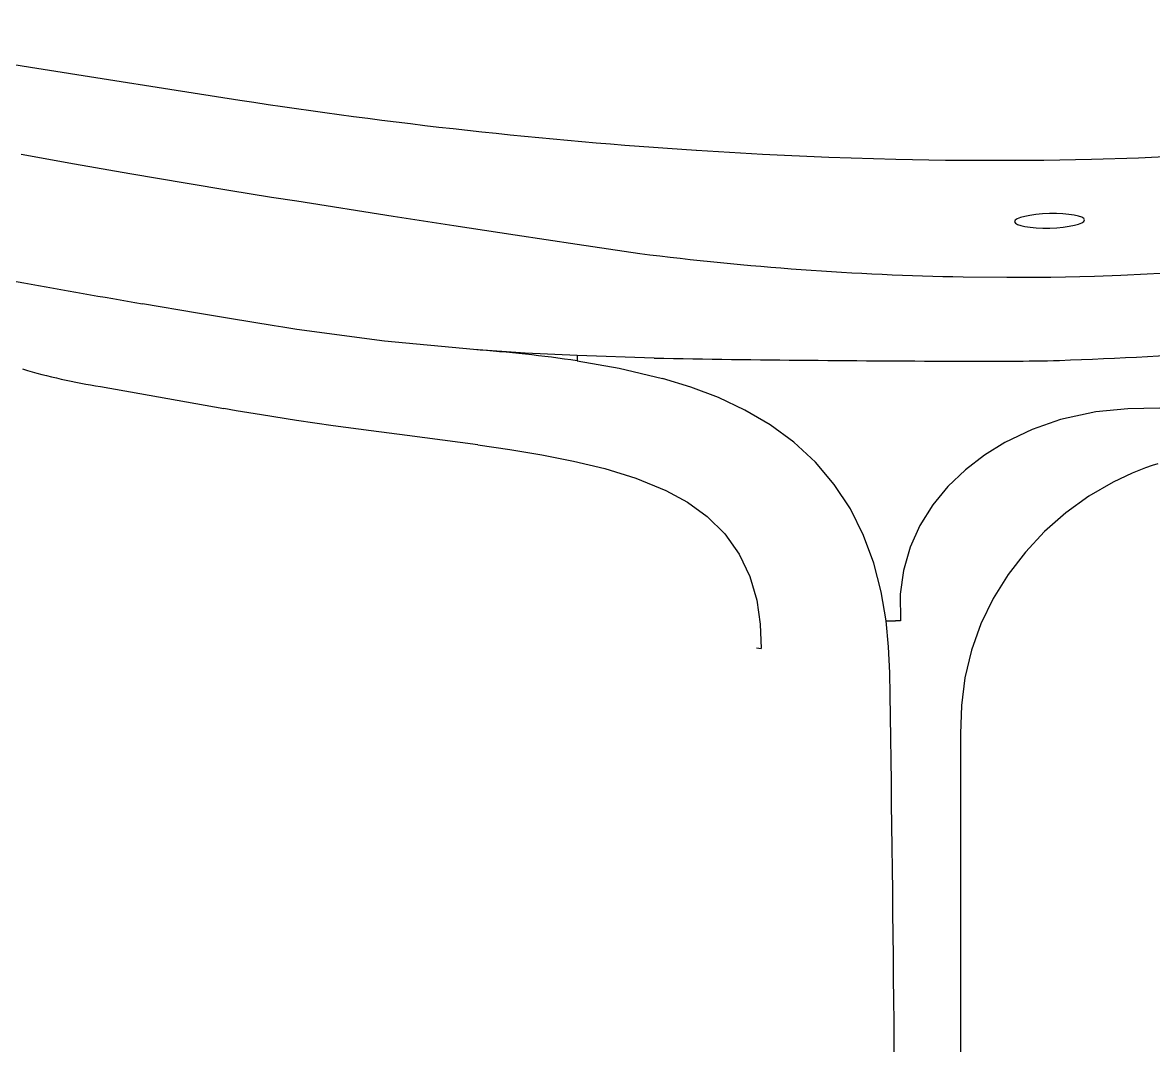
# Model space of a CAD drawing. Extents: x 398 to 509, y 623 to 780.
# Drawn here: x 414.08 to 425.85, y 693.3 to 703.95 of the extents above; entities that cross this region are included whole.
import ezdxf

# ---------------------------------------------------------------- set-up
doc = ezdxf.new("R2010")
doc.units = 0
doc.header["$MEASUREMENT"] = 0
doc.layers.add('1', color=4, linetype='Continuous')
doc.layers.add('LIGHT', color=2, linetype='Continuous')

# ---------------------------------------------------------------- blocks, each defined once
blk = doc.blocks.new('2018 PRISM')
at = {"layer": '1', "linetype": 'Continuous', "lineweight": 25}
for p, q in [((17.316, 57.221), (16.743, 57.318)), ((17.65, 57.165), (17.316, 57.221)), ((18.117, 57.089), (17.65, 57.165)), ((18.207, 57.074), (18.117, 57.089)), ((18.353, 57.051), (18.207, 57.074)), ((22.072, 56.751), (21.272, 56.778)), ((21.272, 56.778), (21.272, 56.724)), ((24.487, 54.018), (24.586, 54.018)), ((25.264, 52.545), (25.264, 40.201))]:
    blk.add_line(p, q, dxfattribs=at)
at = {"layer": '1', "linetype": 'Continuous', "lineweight": 25, "flags": 128}
for points in [[(15.482, 58.874), (16.035, 58.774), (16.611, 58.674), (17.209, 58.572), (17.643, 58.501), (18.087, 58.429), (18.353, 58.388), (18.353, 58.388)], [(12.66, 60.245), (13.196, 60.159), (13.763, 60.07), (14.361, 59.975), (14.989, 59.875), (15.643, 59.772), (16.325, 59.664), (17.029, 59.552), (17.757, 59.437)], [(30.07, 59.123), (29.713, 59.062), (29.331, 59.008), (28.926, 58.96), (28.5, 58.919), (28.055, 58.885), (27.593, 58.857), (27.117, 58.835), (26.628, 58.82), (26.129, 58.811), (25.621, 58.808), (25.106, 58.811), (24.588, 58.82), (23.893, 58.841), (23.2, 58.873), (22.512, 58.915)], [(18.353, 58.388), (18.353, 58.388), (19.353, 58.23), (19.986, 58.132), (20.625, 58.034), (21.271, 57.937), (21.923, 57.842)], [(25.29, 57.599), (25.746, 57.593), (26.202, 57.595), (26.658, 57.605), (26.932, 57.615), (27.205, 57.628), (27.477, 57.643), (27.748, 57.661), (28.014, 57.682), (28.276, 57.704), (28.537, 57.73), (28.788, 57.757), (29.037, 57.786), (29.276, 57.817), (29.594, 57.864), (29.893, 57.914), (30.138, 57.96), (30.184, 57.97), (30.229, 57.979), (30.273, 57.989), (30.317, 57.999)], [(20.191, 56.84), (19.265, 56.927), (18.353, 57.051)], [(21.272, 56.778), (20.729, 56.805), (20.191, 56.84)], [(21.272, 56.724), (21.707, 56.647), (22.161, 56.539)], [(24.487, 54.018), (24.436, 54.32), (24.359, 54.617), (24.253, 54.906), (24.116, 55.181), (23.948, 55.437), (23.751, 55.67), (23.527, 55.876), (23.281, 56.056), (23.018, 56.21), (22.741, 56.34), (22.454, 56.449), (22.161, 56.539)], [(16.307, 56.456), (16.718, 56.382), (17.592, 56.228)], [(30.333, 56.39), (30.107, 56.352), (29.855, 56.32), (29.578, 56.293), (29.284, 56.273), (28.975, 56.257), (28.657, 56.246), (28.332, 56.239), (28.003, 56.233), (27.671, 56.23), (27.338, 56.229), (27.004, 56.225), (26.671, 56.192), (26.304, 56.112)], [(20.237, 55.849), (19.867, 55.899), (19.502, 55.946), (19.125, 55.994), (18.73, 56.047), (18.349, 56.102), (17.982, 56.16), (17.851, 56.182), (17.721, 56.204), (17.592, 56.228)], [(26.304, 56.112), (26.008, 56.009), (25.725, 55.874), (25.512, 55.743), (25.313, 55.59), (25.132, 55.416), (24.973, 55.223), (24.84, 55.01), (24.738, 54.782), (24.668, 54.541), (24.635, 54.293), (24.638, 54.018)], [(20.237, 55.849), (20.57, 55.8), (20.903, 55.745), (21.233, 55.68), (21.56, 55.601), (21.882, 55.501), (22.195, 55.373), (22.418, 55.251), (22.626, 55.102), (22.809, 54.922), (22.959, 54.712), (23.069, 54.479), (23.14, 54.232), (23.177, 53.98), (23.186, 53.727)], [(27.318, 55.652), (27.259, 55.632), (27.189, 55.608), (27.12, 55.581), (27.052, 55.553), (26.985, 55.524), (26.918, 55.492), (26.853, 55.46), (26.6, 55.313), (26.361, 55.142), (26.139, 54.948), (25.938, 54.733), (25.758, 54.499), (25.603, 54.249), (25.476, 53.986), (25.378, 53.711), (25.309, 53.424), (25.273, 53.134), (25.262, 52.841), (25.264, 52.545)], [(24.526, 53.475), (24.514, 53.746), (24.487, 54.018)], [(24.638, 54.018), (24.612, 54.018), (24.586, 54.018)], [(23.137, 53.737), (23.161, 53.732), (23.186, 53.727)]]:
    blk.add_lwpolyline(points, dxfattribs=at)
at = {"layer": '1', "linetype": 'Continuous', "lineweight": 25}
for centre, radius, start, end in [((26.097, 113.494), 54.696, 261.2293, 266.2414), ((29.328, 136.116), 79.787, 256.78508, 260.02563), ((25.836, 88.644), 31.05, 262.7613, 268.9925), ((41.795, 203.767), 148.576, 259.80951, 260.29278), ((24.715, 102.279), 45.578, 271.983, 276.6036), ((19.152, 42.159), 14.718, 81.7197, 85.9509), ((17.259, 62.533), 6.152, 253.3405, 261.0977), ((25.734, 270.935), 214.215, 269.02058, 269.88132), ((25.56, 87.058), 30.339, 269.4901, 271.3838), ((-454.758, 45.824), 479.345, 359.17792, 0.9145)]:
    blk.add_arc(centre, radius, start, end, dxfattribs=at)
at = {"layer": 'LIGHT', "extrusion": (0, 0, -1)}
blk.add_ellipse((26.19, 58.181), major_axis=(0.364, 0.009), ratio=0.205485, dxfattribs=at)

msp = doc.modelspace()

# ---------------------------------------------------------------- block references
at = {"layer": '1'}
msp.add_blockref('2018 PRISM', (398.58, 643.705), dxfattribs=at)

doc.saveas('drawing.dxf')
